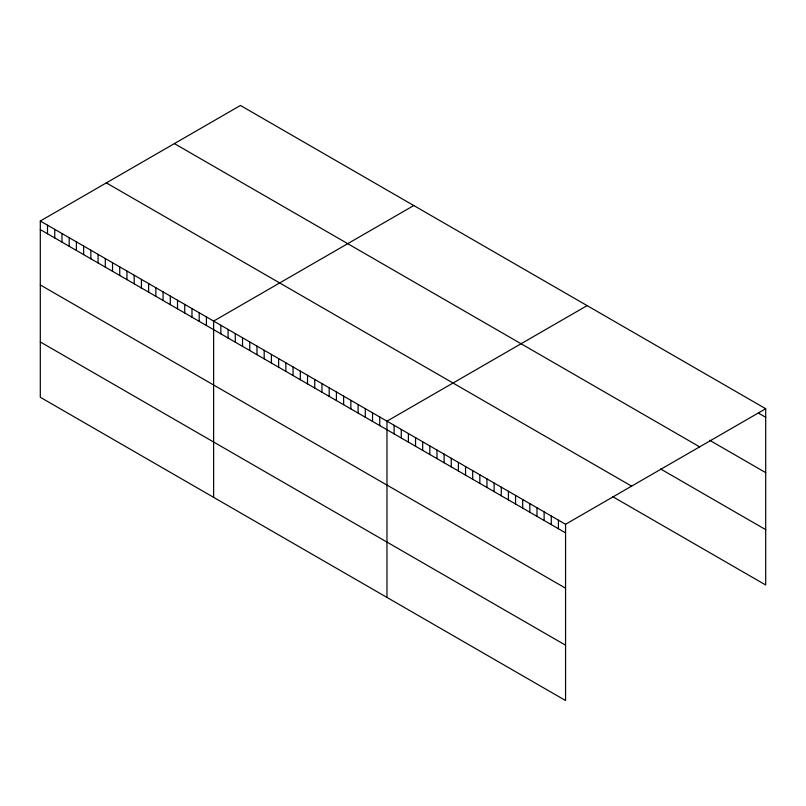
<?xml version="1.0" encoding="UTF-8"?>
<svg xmlns="http://www.w3.org/2000/svg" width="806" height="806" viewBox="0 0 806 806"><rect width="100%" height="100%" fill="white"/><g stroke="black" fill="none" stroke-linecap="round" stroke-linejoin="round"><path stroke-width="1.21" d="M40.3 221.015L565.56 524.273L565.56 700.535L40.3 397.277L40.3 221.015L240.44 105.465L765.7 408.723L765.7 584.985L612.62 496.607M413.78 205.54L213.63 321.09L213.63 497.352M587.111 305.615L386.971 421.165L386.971 597.427M565.56 524.273L765.7 408.723M758.557 413.186L765.7 417.307M709.572 440.237L765.7 472.638M174.398 143.599L699.648 446.856M660.588 468.961L765.7 529.653M106.352 182.881L631.602 486.139M40.3 229.599L565.56 532.857M40.3 284.941L565.56 588.189M40.3 341.945L565.56 645.203M558.417 520.152L558.417 528.736M551.274 516.021L551.274 524.615M544.131 511.901L544.131 520.485M536.987 507.77L536.987 516.364M529.844 503.649L529.844 512.233M522.701 499.529L522.701 508.112M515.558 495.398L515.558 503.992M508.415 491.277L508.415 499.861M501.272 487.156L501.272 495.74M494.118 483.026L494.118 491.62M486.975 478.905L486.975 487.489M479.832 474.784L479.832 483.368M472.689 470.654L472.689 479.248M465.546 466.533L465.546 475.117M458.402 462.412L458.402 470.996M451.259 458.282L451.259 466.875M444.116 454.161L444.116 462.745M436.973 450.03L436.973 458.624M429.83 445.909L429.83 454.493M422.687 441.789L422.687 450.373M415.543 437.658L415.543 446.252M408.4 433.537L408.4 442.121M401.257 429.417L401.257 438.001M394.114 425.286L394.114 433.88M379.747 416.994L379.747 425.578M372.523 412.823L372.523 421.417M365.299 408.652L365.299 417.246M358.086 404.481L358.086 413.075M350.862 400.32L350.862 408.904M343.638 396.149L343.638 404.733M336.414 391.978L336.414 400.562M329.191 387.807L329.191 396.391M321.967 383.636L321.967 392.22M314.743 379.465L314.743 388.059M307.529 375.294L307.529 383.888M300.306 371.123L300.306 379.717M293.082 366.962L293.082 375.546M285.858 362.791L285.858 371.375M278.634 358.62L278.634 367.204M271.41 354.449L271.41 363.032M264.187 350.278L264.187 358.872M256.973 346.106L256.973 354.7M249.749 341.935L249.749 350.529M242.525 337.774L242.525 346.358M235.302 333.603L235.302 342.187M228.078 329.432L228.078 338.016M220.854 325.261L220.854 333.845M206.417 316.919L206.417 325.513M199.193 312.748L199.193 321.342M191.969 308.577L191.969 317.171M184.745 304.416L184.745 313M177.522 300.245L177.522 308.829M170.298 296.074L170.298 304.658M163.084 291.903L163.084 300.487M155.86 287.732L155.86 296.316M148.636 283.561L148.636 292.155M141.413 279.39L141.413 287.984M134.189 275.219L134.189 283.813M126.965 271.058L126.965 279.642M119.741 266.887L119.741 275.471M112.528 262.716L112.528 271.3M105.304 258.545L105.304 267.129M98.08 254.374L98.08 262.958M90.856 250.203L90.856 258.797M83.633 246.031L83.633 254.625M76.409 241.86L76.409 250.454M69.185 237.699L69.185 246.283M61.971 233.528L61.971 242.112M54.748 229.357L54.748 237.941M47.524 225.186L47.524 233.77"/></g></svg>
